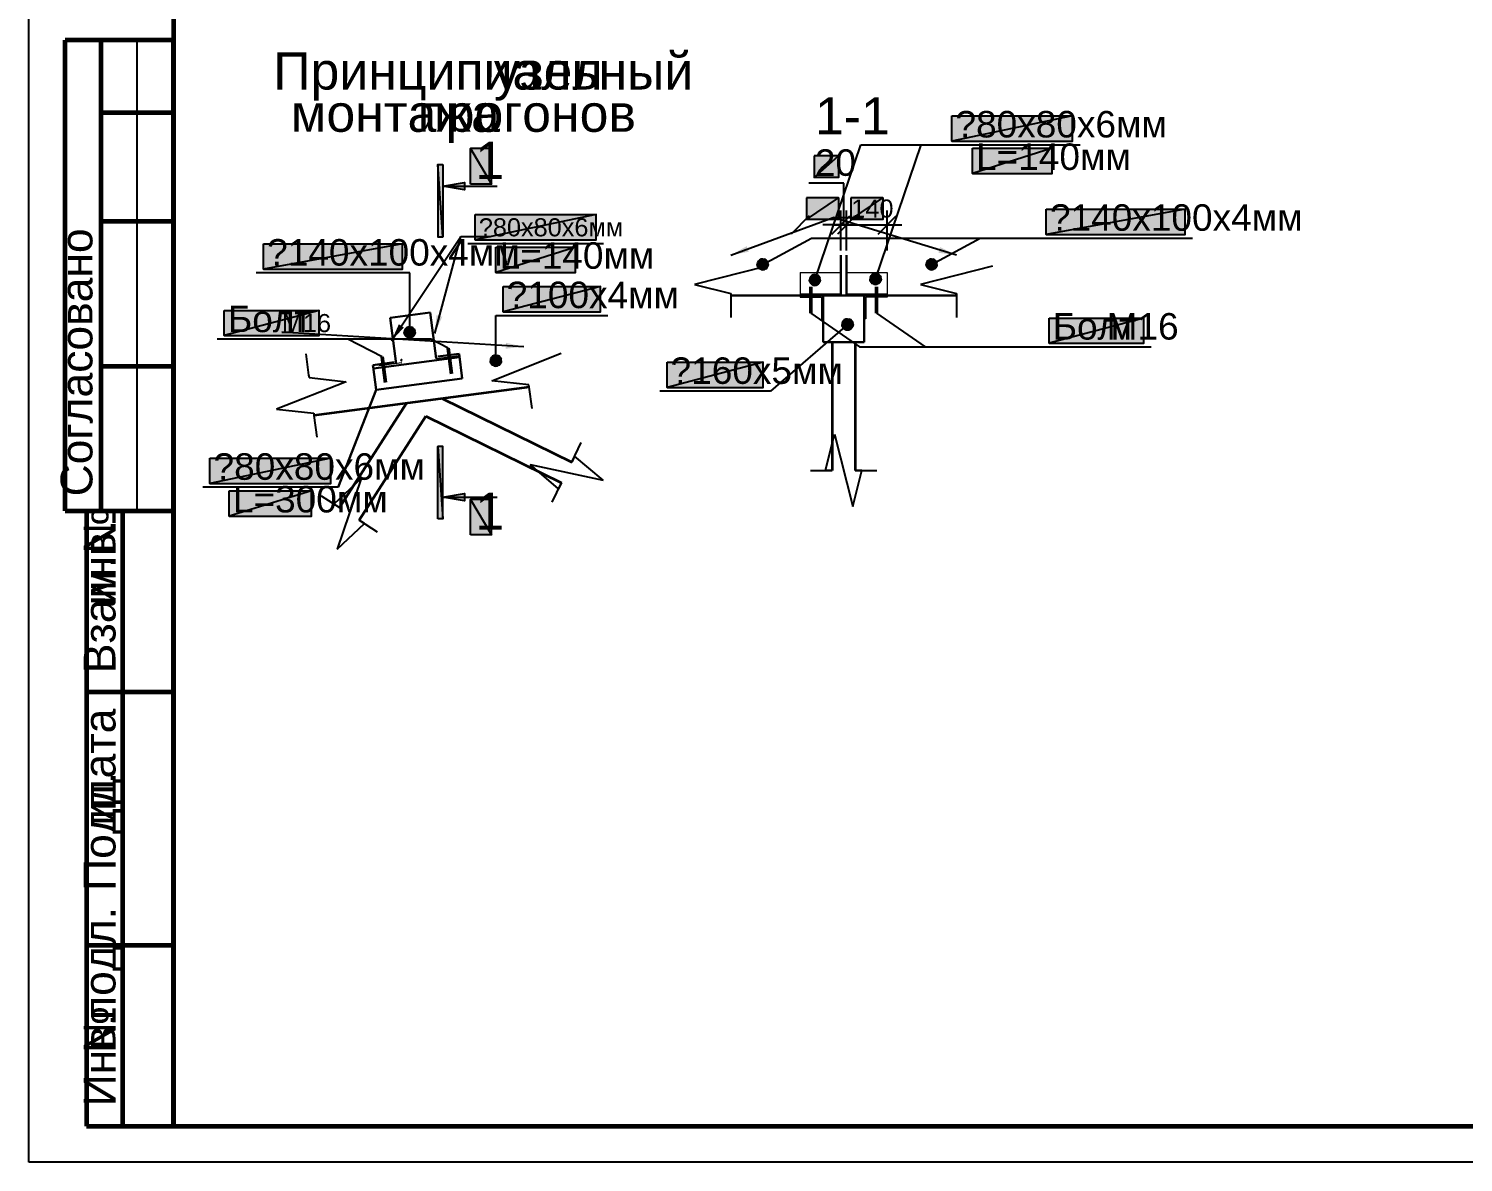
# Model space of a CAD drawing. Extents: x 8 to 21351, y 0 to 420.
# Drawn here: x 17807.4 to 18005.6, y 0.1 to 156.7 of the extents above; entities that cross this region are included whole.
import ezdxf

# ---------------------------------------------------------------- set-up
doc = ezdxf.new("R2010")
doc.units = 0
for name, color, linetype in [('PDF_ВЫНОСКИ', 7, 'Continuous'), ('TEY_REVIEW_AXIS', 7, 'Continuous'), ('TEY_REVIEW_LEADER', 7, 'Continuous')]:
    doc.layers.add(name, color=color, linetype=linetype)
doc.styles.add('TEYPDFCAD_TEXT', font='arial.ttf')
doc.dimstyles.new('TEYPDFCAD_SCALE_1', dxfattribs={"dimtxt": 2.5, "dimasz": 2.5, "dimexe": 1.25, "dimexo": 0.75, "dimtad": 1, "dimdsep": 46, "dimtxsty": 'Standard', "dimcen": 0.09, "dimadec": 0, "dimazin": 0, "dimtfac": 1, "dimtofl": 0, "dimtmove": 0, "dimatfit": 3, "dimfxl": 1, "dimarcsym": 0})

msp = doc.modelspace()

# ---------------------------------------------------------------- hatches: boundary and pattern name
at = {"true_color": 0xffffff}
h = msp.add_hatch(color=0, dxfattribs=at)
h.paths.add_polyline_path([(17934.93, 144.63), (17951.63, 144.63), (17934.93, 141.14)])
h.paths.add_polyline_path([(17951.63, 144.63), (17934.93, 141.14), (17951.63, 141.14)])
h = msp.add_hatch(color=0, dxfattribs=at)
h.paths.add_polyline_path([(17868.41, 135.19), (17868.41, 140.1), (17871.31, 135.19)])
h.paths.add_polyline_path([(17868.41, 140.1), (17871.31, 135.19), (17871.31, 140.1)])
h = msp.add_hatch(color=0, dxfattribs=at)
h.paths.add_polyline_path([(17915.93, 139.09), (17915.93, 136.08), (17919.29, 139.09)])
h.paths.add_polyline_path([(17915.93, 136.08), (17919.29, 139.09), (17919.29, 136.08)])
h = msp.add_hatch(color=0, dxfattribs=at)
h.paths.add_polyline_path([(17937.79, 140.14), (17948.8, 140.14), (17937.79, 136.63)])
h.paths.add_polyline_path([(17948.8, 140.14), (17937.79, 136.63), (17948.8, 136.63)])
h = msp.add_hatch(color=7)
h.paths.add_polyline_path([(17864.6, 137.9), (17864.6, 127.91), (17863.9, 137.9)])
h.paths.add_polyline_path([(17864.6, 127.91), (17863.9, 137.9), (17863.9, 127.91)])
for color, points in [(7, [(17864.6, 134.9), (17867.6, 135.4), (17867.6, 134.41)]), (256, [(17858.97, 110.87), (17858.94, 110.91), (17858.9, 110.96), (17858.86, 110.96), (17858.82, 110.91), (17858.8, 110.87), (17858.82, 110.83), (17858.86, 110.79), (17858.9, 110.79), (17858.94, 110.83)]), (7, [(17864.6, 91.95), (17867.6, 92.43), (17867.6, 91.44)])]:
    msp.add_hatch(color=color).paths.add_polyline_path(points)
h = msp.add_hatch(color=0, dxfattribs=at)
h.paths.add_polyline_path([(17914.87, 133.31), (17914.87, 130.3), (17919.29, 133.31)])
h.paths.add_polyline_path([(17914.87, 130.3), (17919.29, 133.31), (17919.29, 130.3)])
h = msp.add_hatch(color=0, dxfattribs=at)
h.paths.add_polyline_path([(17920.98, 133.31), (17920.98, 130.3), (17925.41, 133.31)])
h.paths.add_polyline_path([(17920.98, 130.3), (17925.41, 133.31), (17925.41, 130.3)])
h = msp.add_hatch(color=0, dxfattribs=at)
h.paths.add_polyline_path([(17869.08, 130.98), (17885.78, 130.98), (17869.08, 127.49)])
h.paths.add_polyline_path([(17885.78, 130.98), (17869.08, 127.49), (17885.78, 127.49)])
h = msp.add_hatch(color=0, dxfattribs=at)
h.paths.add_polyline_path([(17947.99, 131.74), (17967.19, 131.74), (17947.99, 128.23)])
h.paths.add_polyline_path([(17967.19, 131.74), (17947.99, 128.23), (17967.19, 128.23)])
h = msp.add_hatch(color=0, dxfattribs=at)
h.paths.add_polyline_path([(17839.83, 126.94), (17859.01, 126.94), (17839.83, 123.44)])
h.paths.add_polyline_path([(17859.01, 126.94), (17839.83, 123.44), (17859.01, 123.44)])
h = msp.add_hatch(color=0, dxfattribs=at)
h.paths.add_polyline_path([(17871.92, 126.49), (17882.93, 126.49), (17871.92, 122.98)])
h.paths.add_polyline_path([(17882.93, 126.49), (17871.92, 122.98), (17882.93, 122.98)])
h = msp.add_hatch(color=7)
h.paths.add_polyline_path([(17908.09, 124.33), (17908.05, 124.1), (17908.81, 124.1)])
h.paths.add_polyline_path([(17908.05, 124.1), (17908.81, 124.1), (17908.09, 123.87)])
h.paths.add_polyline_path([(17908.81, 124.1), (17908.09, 123.87), (17908.2, 123.66)])
h = msp.add_hatch(color=7)
h.paths.add_polyline_path([(17908.58, 124.8), (17908.37, 124.69), (17908.81, 124.1)])
h.paths.add_polyline_path([(17908.37, 124.69), (17908.81, 124.1), (17908.2, 124.52)])
h.paths.add_polyline_path([(17908.81, 124.1), (17908.2, 124.52), (17908.09, 124.33)])
h = msp.add_hatch(color=7)
h.paths.add_polyline_path([(17908.2, 123.66), (17908.37, 123.49), (17908.81, 124.1)])
h.paths.add_polyline_path([(17908.37, 123.49), (17908.81, 124.1), (17908.58, 123.38)])
h.paths.add_polyline_path([(17908.81, 124.1), (17908.58, 123.38), (17908.81, 123.34)])
h = msp.add_hatch(color=7)
h.paths.add_polyline_path([(17909.26, 124.69), (17909.05, 124.8), (17908.81, 124.1)])
h.paths.add_polyline_path([(17909.05, 124.8), (17908.81, 124.1), (17908.81, 124.84)])
h.paths.add_polyline_path([(17908.81, 124.1), (17908.81, 124.84), (17908.58, 124.8)])
h = msp.add_hatch(color=7)
h.paths.add_polyline_path([(17909.55, 124.1), (17909.53, 124.33), (17908.81, 124.1)])
h.paths.add_polyline_path([(17909.53, 124.33), (17908.81, 124.1), (17909.41, 124.52)])
h.paths.add_polyline_path([(17908.81, 124.1), (17909.41, 124.52), (17909.26, 124.69)])
h = msp.add_hatch(color=7)
h.paths.add_polyline_path([(17908.81, 123.34), (17909.05, 123.38), (17908.81, 124.1)])
h.paths.add_polyline_path([(17909.05, 123.38), (17908.81, 124.1), (17909.26, 123.49)])
h.paths.add_polyline_path([(17908.81, 124.1), (17909.26, 123.49), (17909.41, 123.66)])
h = msp.add_hatch(color=7)
h.paths.add_polyline_path([(17909.41, 123.66), (17909.53, 123.87), (17908.81, 124.1)])
h.paths.add_polyline_path([(17909.53, 123.87), (17908.81, 124.1), (17909.55, 124.1)])
h = msp.add_hatch(color=7)
h.paths.add_polyline_path([(17931.42, 124.33), (17931.4, 124.1), (17932.14, 124.1)])
h.paths.add_polyline_path([(17931.4, 124.1), (17932.14, 124.1), (17931.42, 123.87)])
h.paths.add_polyline_path([(17932.14, 124.1), (17931.42, 123.87), (17931.53, 123.66)])
h = msp.add_hatch(color=7)
h.paths.add_polyline_path([(17931.91, 124.8), (17931.69, 124.69), (17932.14, 124.1)])
h.paths.add_polyline_path([(17931.69, 124.69), (17932.14, 124.1), (17931.53, 124.52)])
h.paths.add_polyline_path([(17932.14, 124.1), (17931.53, 124.52), (17931.42, 124.33)])
h = msp.add_hatch(color=7)
h.paths.add_polyline_path([(17931.53, 123.66), (17931.69, 123.49), (17932.14, 124.1)])
h.paths.add_polyline_path([(17931.69, 123.49), (17932.14, 124.1), (17931.91, 123.38)])
h.paths.add_polyline_path([(17932.14, 124.1), (17931.91, 123.38), (17932.14, 123.34)])
h = msp.add_hatch(color=7)
h.paths.add_polyline_path([(17932.58, 124.69), (17932.37, 124.8), (17932.14, 124.1)])
h.paths.add_polyline_path([(17932.37, 124.8), (17932.14, 124.1), (17932.14, 124.84)])
h.paths.add_polyline_path([(17932.14, 124.1), (17932.14, 124.84), (17931.91, 124.8)])
h = msp.add_hatch(color=7)
h.paths.add_polyline_path([(17932.88, 124.1), (17932.86, 124.33), (17932.14, 124.1)])
h.paths.add_polyline_path([(17932.86, 124.33), (17932.14, 124.1), (17932.75, 124.52)])
h.paths.add_polyline_path([(17932.14, 124.1), (17932.75, 124.52), (17932.58, 124.69)])
h = msp.add_hatch(color=7)
h.paths.add_polyline_path([(17932.14, 123.34), (17932.37, 123.38), (17932.14, 124.1)])
h.paths.add_polyline_path([(17932.37, 123.38), (17932.14, 124.1), (17932.58, 123.49)])
h.paths.add_polyline_path([(17932.14, 124.1), (17932.58, 123.49), (17932.75, 123.66)])
h = msp.add_hatch(color=7)
h.paths.add_polyline_path([(17932.75, 123.66), (17932.86, 123.87), (17932.14, 124.1)])
h.paths.add_polyline_path([(17932.86, 123.87), (17932.14, 124.1), (17932.88, 124.1)])
h = msp.add_hatch(color=0, dxfattribs=at)
h.paths.add_polyline_path([(17872.91, 121.05), (17886.4, 121.05), (17872.91, 117.56)])
h.paths.add_polyline_path([(17886.4, 121.05), (17872.91, 117.56), (17886.4, 117.56)])
h = msp.add_hatch(color=7)
h.paths.add_polyline_path([(17915.29, 122.17), (17915.25, 121.94), (17916.01, 121.94)])
h.paths.add_polyline_path([(17915.25, 121.94), (17916.01, 121.94), (17915.29, 121.71)])
h.paths.add_polyline_path([(17916.01, 121.94), (17915.29, 121.71), (17915.4, 121.52)])
h = msp.add_hatch(color=7)
h.paths.add_polyline_path([(17915.78, 122.66), (17915.57, 122.56), (17916.01, 121.94)])
h.paths.add_polyline_path([(17915.57, 122.56), (17916.01, 121.94), (17915.4, 122.39)])
h.paths.add_polyline_path([(17916.01, 121.94), (17915.4, 122.39), (17915.29, 122.17)])
h = msp.add_hatch(color=7)
h.paths.add_polyline_path([(17915.4, 121.52), (17915.57, 121.35), (17916.01, 121.94)])
h.paths.add_polyline_path([(17915.57, 121.35), (17916.01, 121.94), (17915.78, 121.24)])
h.paths.add_polyline_path([(17916.01, 121.94), (17915.78, 121.24), (17916.01, 121.2)])
h = msp.add_hatch(color=7)
h.paths.add_polyline_path([(17916.45, 122.56), (17916.24, 122.66), (17916.01, 121.94)])
h.paths.add_polyline_path([(17916.24, 122.66), (17916.01, 121.94), (17916.01, 122.7)])
h.paths.add_polyline_path([(17916.01, 121.94), (17916.01, 122.7), (17915.78, 122.66)])
h = msp.add_hatch(color=7)
h.paths.add_polyline_path([(17916.75, 121.94), (17916.71, 122.17), (17916.01, 121.94)])
h.paths.add_polyline_path([(17916.71, 122.17), (17916.01, 121.94), (17916.6, 122.39)])
h.paths.add_polyline_path([(17916.01, 121.94), (17916.6, 122.39), (17916.45, 122.56)])
h = msp.add_hatch(color=7)
h.paths.add_polyline_path([(17916.01, 121.2), (17916.24, 121.24), (17916.01, 121.94)])
h.paths.add_polyline_path([(17916.24, 121.24), (17916.01, 121.94), (17916.45, 121.35)])
h.paths.add_polyline_path([(17916.01, 121.94), (17916.45, 121.35), (17916.6, 121.52)])
h = msp.add_hatch(color=7)
h.paths.add_polyline_path([(17916.6, 121.52), (17916.71, 121.71), (17916.01, 121.94)])
h.paths.add_polyline_path([(17916.71, 121.71), (17916.01, 121.94), (17916.75, 121.94)])
h = msp.add_hatch(color=7)
h.paths.add_polyline_path([(17923.67, 122.3), (17923.65, 122.07), (17924.39, 122.07)])
h.paths.add_polyline_path([(17923.65, 122.07), (17924.39, 122.07), (17923.67, 121.84)])
h.paths.add_polyline_path([(17924.39, 122.07), (17923.67, 121.84), (17923.78, 121.62)])
h = msp.add_hatch(color=7)
h.paths.add_polyline_path([(17924.16, 122.79), (17923.95, 122.68), (17924.39, 122.07)])
h.paths.add_polyline_path([(17923.95, 122.68), (17924.39, 122.07), (17923.78, 122.51)])
h.paths.add_polyline_path([(17924.39, 122.07), (17923.78, 122.51), (17923.67, 122.3)])
h = msp.add_hatch(color=7)
h.paths.add_polyline_path([(17923.78, 121.62), (17923.95, 121.48), (17924.39, 122.07)])
h.paths.add_polyline_path([(17923.95, 121.48), (17924.39, 122.07), (17924.16, 121.37)])
h.paths.add_polyline_path([(17924.39, 122.07), (17924.16, 121.37), (17924.39, 121.33)])
h = msp.add_hatch(color=7)
h.paths.add_polyline_path([(17924.84, 122.68), (17924.63, 122.79), (17924.39, 122.07)])
h.paths.add_polyline_path([(17924.63, 122.79), (17924.39, 122.07), (17924.39, 122.83)])
h.paths.add_polyline_path([(17924.39, 122.07), (17924.39, 122.83), (17924.16, 122.79)])
h = msp.add_hatch(color=7)
h.paths.add_polyline_path([(17925.15, 122.07), (17925.11, 122.3), (17924.39, 122.07)])
h.paths.add_polyline_path([(17925.11, 122.3), (17924.39, 122.07), (17925.01, 122.51)])
h.paths.add_polyline_path([(17924.39, 122.07), (17925.01, 122.51), (17924.84, 122.68)])
h = msp.add_hatch(color=7)
h.paths.add_polyline_path([(17924.39, 121.33), (17924.63, 121.37), (17924.39, 122.07)])
h.paths.add_polyline_path([(17924.63, 121.37), (17924.39, 122.07), (17924.84, 121.48)])
h.paths.add_polyline_path([(17924.39, 122.07), (17924.84, 121.48), (17925.01, 121.62)])
h = msp.add_hatch(color=7)
h.paths.add_polyline_path([(17925.01, 121.62), (17925.11, 121.84), (17924.39, 122.07)])
h.paths.add_polyline_path([(17925.11, 121.84), (17924.39, 122.07), (17925.15, 122.07)])
h = msp.add_hatch(color=0, dxfattribs=at)
h.paths.add_polyline_path([(17834.39, 117.75), (17847.49, 117.75), (17834.39, 114.26)])
h.paths.add_polyline_path([(17847.49, 117.75), (17834.39, 114.26), (17847.49, 114.26)])
h = msp.add_hatch(color=7)
h.paths.add_polyline_path([(17859.79, 115.42), (17859.58, 115.32), (17860.02, 114.7)])
h.paths.add_polyline_path([(17859.58, 115.32), (17860.02, 114.7), (17859.41, 115.15)])
h.paths.add_polyline_path([(17860.02, 114.7), (17859.41, 115.15), (17859.3, 114.94)])
h = msp.add_hatch(color=7)
h.paths.add_polyline_path([(17860.45, 115.32), (17860.26, 115.42), (17860.02, 114.7)])
h.paths.add_polyline_path([(17860.26, 115.42), (17860.02, 114.7), (17860.02, 115.46)])
h.paths.add_polyline_path([(17860.02, 114.7), (17860.02, 115.46), (17859.79, 115.42)])
h = msp.add_hatch(color=7)
h.paths.add_polyline_path([(17860.77, 114.7), (17860.72, 114.94), (17860.02, 114.7)])
h.paths.add_polyline_path([(17860.72, 114.94), (17860.02, 114.7), (17860.62, 115.15)])
h.paths.add_polyline_path([(17860.02, 114.7), (17860.62, 115.15), (17860.45, 115.32)])
h = msp.add_hatch(color=7)
h.paths.add_polyline_path([(17919.8, 116.04), (17919.78, 115.8), (17920.52, 115.8)])
h.paths.add_polyline_path([(17919.78, 115.8), (17920.52, 115.8), (17919.8, 115.57)])
h.paths.add_polyline_path([(17920.52, 115.8), (17919.8, 115.57), (17919.9, 115.36)])
h = msp.add_hatch(color=7)
h.paths.add_polyline_path([(17920.29, 116.52), (17920.07, 116.42), (17920.52, 115.8)])
h.paths.add_polyline_path([(17920.07, 116.42), (17920.52, 115.8), (17919.9, 116.25)])
h.paths.add_polyline_path([(17920.52, 115.8), (17919.9, 116.25), (17919.8, 116.04)])
h = msp.add_hatch(color=7)
h.paths.add_polyline_path([(17919.9, 115.36), (17920.07, 115.19), (17920.52, 115.8)])
h.paths.add_polyline_path([(17920.07, 115.19), (17920.52, 115.8), (17920.29, 115.08)])
h.paths.add_polyline_path([(17920.52, 115.8), (17920.29, 115.08), (17920.52, 115.06)])
h = msp.add_hatch(color=7)
h.paths.add_polyline_path([(17920.96, 116.42), (17920.75, 116.52), (17920.52, 115.8)])
h.paths.add_polyline_path([(17920.75, 116.52), (17920.52, 115.8), (17920.52, 116.54)])
h.paths.add_polyline_path([(17920.52, 115.8), (17920.52, 116.54), (17920.29, 116.52)])
h = msp.add_hatch(color=7)
h.paths.add_polyline_path([(17921.28, 115.8), (17921.24, 116.04), (17920.52, 115.8)])
h.paths.add_polyline_path([(17921.24, 116.04), (17920.52, 115.8), (17921.13, 116.25)])
h.paths.add_polyline_path([(17920.52, 115.8), (17921.13, 116.25), (17920.96, 116.42)])
h = msp.add_hatch(color=7)
h.paths.add_polyline_path([(17920.52, 115.06), (17920.75, 115.08), (17920.52, 115.8)])
h.paths.add_polyline_path([(17920.75, 115.08), (17920.52, 115.8), (17920.96, 115.19)])
h.paths.add_polyline_path([(17920.52, 115.8), (17920.96, 115.19), (17921.13, 115.36)])
h = msp.add_hatch(color=7)
h.paths.add_polyline_path([(17921.13, 115.36), (17921.24, 115.57), (17920.52, 115.8)])
h.paths.add_polyline_path([(17921.24, 115.57), (17920.52, 115.8), (17921.28, 115.8)])
h = msp.add_hatch(color=0, dxfattribs=at)
h.paths.add_polyline_path([(17948.37, 116.69), (17961.48, 116.69), (17948.37, 113.2)])
h.paths.add_polyline_path([(17961.48, 116.69), (17948.37, 113.2), (17961.48, 113.2)])
h = msp.add_hatch(color=7)
h.paths.add_polyline_path([(17859.3, 114.94), (17859.26, 114.7), (17860.02, 114.7)])
h.paths.add_polyline_path([(17859.26, 114.7), (17860.02, 114.7), (17859.3, 114.47)])
h.paths.add_polyline_path([(17860.02, 114.7), (17859.3, 114.47), (17859.41, 114.26)])
h = msp.add_hatch(color=7)
h.paths.add_polyline_path([(17859.41, 114.26), (17859.58, 114.09), (17860.02, 114.7)])
h.paths.add_polyline_path([(17859.58, 114.09), (17860.02, 114.7), (17859.79, 113.98)])
h.paths.add_polyline_path([(17860.02, 114.7), (17859.79, 113.98), (17860.02, 113.96)])
h = msp.add_hatch(color=7)
h.paths.add_polyline_path([(17860.02, 113.96), (17860.26, 113.98), (17860.02, 114.7)])
h.paths.add_polyline_path([(17860.26, 113.98), (17860.02, 114.7), (17860.45, 114.09)])
h.paths.add_polyline_path([(17860.02, 114.7), (17860.45, 114.09), (17860.62, 114.26)])
h = msp.add_hatch(color=7)
h.paths.add_polyline_path([(17860.62, 114.26), (17860.72, 114.47), (17860.02, 114.7)])
h.paths.add_polyline_path([(17860.72, 114.47), (17860.02, 114.7), (17860.77, 114.7)])
h = msp.add_hatch(color=7)
h.paths.add_polyline_path([(17871.69, 111.51), (17871.48, 111.4), (17871.92, 110.79)])
h.paths.add_polyline_path([(17871.48, 111.4), (17871.92, 110.79), (17871.31, 111.23)])
h.paths.add_polyline_path([(17871.92, 110.79), (17871.31, 111.23), (17871.2, 111.02)])
h = msp.add_hatch(color=7)
h.paths.add_polyline_path([(17872.36, 111.4), (17872.15, 111.51), (17871.92, 110.79)])
h.paths.add_polyline_path([(17872.15, 111.51), (17871.92, 110.79), (17871.92, 111.53)])
h.paths.add_polyline_path([(17871.92, 110.79), (17871.92, 111.53), (17871.69, 111.51)])
h = msp.add_hatch(color=7)
h.paths.add_polyline_path([(17872.66, 110.79), (17872.64, 111.02), (17871.92, 110.79)])
h.paths.add_polyline_path([(17872.64, 111.02), (17871.92, 110.79), (17872.53, 111.23)])
h.paths.add_polyline_path([(17871.92, 110.79), (17872.53, 111.23), (17872.36, 111.4)])
h = msp.add_hatch(color=7)
h.paths.add_polyline_path([(17871.2, 111.02), (17871.18, 110.79), (17871.92, 110.79)])
h.paths.add_polyline_path([(17871.18, 110.79), (17871.92, 110.79), (17871.2, 110.55)])
h.paths.add_polyline_path([(17871.92, 110.79), (17871.2, 110.55), (17871.31, 110.34)])
h = msp.add_hatch(color=7)
h.paths.add_polyline_path([(17871.31, 110.34), (17871.48, 110.17), (17871.92, 110.79)])
h.paths.add_polyline_path([(17871.48, 110.17), (17871.92, 110.79), (17871.69, 110.07)])
h.paths.add_polyline_path([(17871.92, 110.79), (17871.69, 110.07), (17871.92, 110.05)])
h = msp.add_hatch(color=7)
h.paths.add_polyline_path([(17871.92, 110.05), (17872.15, 110.07), (17871.92, 110.79)])
h.paths.add_polyline_path([(17872.15, 110.07), (17871.92, 110.79), (17872.36, 110.17)])
h.paths.add_polyline_path([(17871.92, 110.79), (17872.36, 110.17), (17872.53, 110.34)])
h = msp.add_hatch(color=7)
h.paths.add_polyline_path([(17872.53, 110.34), (17872.64, 110.55), (17871.92, 110.79)])
h.paths.add_polyline_path([(17872.64, 110.55), (17871.92, 110.79), (17872.66, 110.79)])
h = msp.add_hatch(color=0, dxfattribs=at)
h.paths.add_polyline_path([(17895.58, 110.6), (17908.88, 110.6), (17895.58, 107.08)])
h.paths.add_polyline_path([(17908.88, 110.6), (17895.58, 107.08), (17908.88, 107.08)])
h = msp.add_hatch(color=0, dxfattribs=at)
h.paths.add_polyline_path([(17832.4, 97.35), (17849.1, 97.35), (17832.4, 93.83)])
h.paths.add_polyline_path([(17849.1, 97.35), (17832.4, 93.83), (17849.1, 93.83)])
h = msp.add_hatch(color=7)
h.paths.add_polyline_path([(17863.9, 88.94), (17863.9, 98.93), (17864.6, 88.94)])
h.paths.add_polyline_path([(17863.9, 98.93), (17864.6, 88.94), (17864.6, 98.93)])
h = msp.add_hatch(color=0, dxfattribs=at)
h.paths.add_polyline_path([(17835.07, 92.84), (17846.44, 92.84), (17835.07, 89.34)])
h.paths.add_polyline_path([(17846.44, 92.84), (17835.07, 89.34), (17846.44, 89.34)])
h = msp.add_hatch(color=0, dxfattribs=at)
h.paths.add_polyline_path([(17868.41, 86.74), (17868.41, 91.63), (17871.31, 86.74)])
h.paths.add_polyline_path([(17868.41, 91.63), (17871.31, 86.74), (17871.31, 91.63)])

# ---------------------------------------------------------------- linework, layer by layer
at = {"lineweight": 60}
for p, q in [((17817.37, 145.06), (17827.36, 145.06)), ((17817.37, 130.05), (17827.36, 130.05)), ((17817.37, 110.05), (17827.36, 110.05)), ((17815.36, 30.06), (17827.36, 30.06))]:
    msp.add_line(p, q, dxfattribs=at)
at = {"color": 0, "lineweight": 0, "true_color": 0xffffff}
for p, q in [((17871.31, 135.19), (17871.31, 140.1)), ((17937.79, 136.63), (17948.8, 136.63)), ((17834.39, 114.26), (17847.49, 114.26)), ((17948.37, 113.2), (17961.48, 113.2)), ((17871.31, 86.74), (17871.31, 91.63))]:
    msp.add_line(p, q, dxfattribs=at)
at = {"color": 7, "lineweight": 25}
for p, q in [((17924.39, 122.07), (17930.68, 140.63)), ((17864.6, 134.9), (17872.11, 134.9)), ((17920.03, 135.32), (17915.18, 135.32)), ((17919.99, 129.54), (17920.03, 135.32)), ((17919.59, 126.01), (17919.59, 131.55)), ((17919.59, 126.01), (17919.59, 131.55)), ((17920.39, 126.01), (17920.39, 131.55)), ((17926, 126.01), (17926, 131.55)), ((17915.23, 130.79), (17912.73, 128.29)), ((17919.59, 129.54), (17917.09, 129.54)), ((17918.34, 128.29), (17920.84, 130.79)), ((17918.34, 128.29), (17920.84, 130.79)), ((17918.38, 129.54), (17928.01, 129.54)), ((17921.64, 130.79), (17919.14, 128.29)), ((17921.64, 130.79), (17919.14, 128.29)), ((17919.59, 129.54), (17920.39, 129.54)), ((17924.75, 128.29), (17927.25, 130.79)), ((17932.14, 124.1), (17938.87, 127.74)), ((17924.52, 117.37), (17931.25, 112.69)), ((17856.19, 111.34), (17851.45, 113.75)), ((17882.42, 96.8), (17883.73, 99.48)), ((17882.8, 97.6), (17882.42, 96.8)), ((17886.74, 94.28), (17882.8, 97.6)), ((17915.4, 95.63), (17918.38, 95.63)), ((17918.38, 95.63), (17917.49, 95.63)), ((17921.24, 90.64), (17922.49, 95.63)), ((17922.49, 95.63), (17921.6, 95.63)), ((17921.6, 95.63), (17924.58, 95.63)), ((17879.69, 91.23), (17881, 93.92)), ((17881, 93.92), (17880.6, 93.11)), ((17847.79, 92.14), (17850.31, 90.51)), ((17864.6, 91.95), (17872.11, 91.95)), ((17850.31, 90.51), (17849.57, 91)), ((17850.01, 84.75), (17853.76, 88.29)), ((17853.76, 88.29), (17853.02, 88.77)), ((17853.02, 88.77), (17855.54, 87.16))]:
    msp.add_line(p, q, dxfattribs=at)
at = {"color": 7, "lineweight": 30}
for p, q in [((17919.59, 125.37), (17919.59, 119.78)), ((17920.39, 125.37), (17920.39, 119.78)), ((17915.99, 119.78), (17923.99, 119.78)), ((17917.17, 119.78), (17917.17, 113.37)), ((17922.8, 119.78), (17922.8, 113.37)), ((17917.17, 113.37), (17922.8, 113.37)), ((17857.87, 110.57), (17854.94, 110.19)), ((17854.94, 110.19), (17855.94, 110.32)), ((17854.97, 109.96), (17854.94, 110.19))]:
    msp.add_line(p, q, dxfattribs=at)
at = {"color": 7, "lineweight": 20}
for p, q in [((17913.98, 122.98), (17919.59, 122.98)), ((17913.98, 122.98), (17913.98, 119.78)), ((17920.39, 122.98), (17926, 122.98)), ((17926, 122.98), (17926, 119.78)), ((17913.98, 120.02), (17919.59, 120.02)), ((17913.98, 119.78), (17913.98, 119.55)), ((17913.98, 119.55), (17916.94, 119.55)), ((17916.94, 119.55), (17916.94, 116.59)), ((17920.39, 120.02), (17926, 120.02)), ((17926, 119.55), (17923.04, 119.55)), ((17923.04, 119.55), (17923.04, 116.59)), ((17926, 119.78), (17926, 119.55)), ((17916.94, 116.59), (17917.17, 116.59)), ((17923.04, 116.59), (17922.8, 116.59)), ((17858.94, 110.49), (17855.77, 110.07))]:
    msp.add_line(p, q, dxfattribs=at)
at = {"color": 7, "lineweight": 50}
for p, q in [((17915.46, 117.37), (17915.46, 120.99)), ((17924.52, 117.37), (17924.52, 120.99)), ((17856.68, 107.76), (17856.19, 111.34)), ((17865.8, 108.97), (17865.32, 112.54))]:
    msp.add_line(p, q, dxfattribs=at)
at = {"lineweight": 30}
for p, q in [((17862.86, 117.45), (17857.32, 116.71)), ((17863.69, 111.1), (17862.86, 117.45)), ((17858.14, 110.38), (17857.32, 116.71))]:
    msp.add_line(p, q, dxfattribs=at)
at = {"color": 7, "lineweight": 35}
for p, q in [((17918.38, 113.37), (17918.38, 95.63)), ((17921.6, 113.37), (17921.6, 95.63)), ((17864.51, 105.56), (17882.42, 96.8)), ((17859.58, 104.92), (17850.31, 90.51))]:
    msp.add_line(p, q, dxfattribs=at)
at = {"lineweight": 25}
for p, q in [((17845.65, 111.76), (17846.05, 108.78)), ((17846.05, 108.78), (17846.1, 108.48)), ((17841.63, 104.1), (17846.75, 103.53)), ((17846.75, 103.53), (17846.77, 103.23)), ((17846.77, 103.23), (17847.18, 100.25))]:
    msp.add_line(p, q, dxfattribs=at)
at = {"color": 0, "true_color": 0xffffff}
for points in [[(17934.93, 144.63), (17951.63, 144.63), (17934.93, 141.14)], [(17951.63, 144.63), (17934.93, 141.14), (17951.63, 141.14)], [(17868.41, 135.19), (17868.41, 140.1), (17871.31, 135.19)], [(17868.41, 140.1), (17871.31, 135.19), (17871.31, 140.1)], [(17915.93, 139.09), (17915.93, 136.08), (17919.29, 139.09)], [(17915.93, 136.08), (17919.29, 139.09), (17919.29, 136.08)], [(17937.79, 140.14), (17948.8, 140.14), (17937.79, 136.63)], [(17948.8, 140.14), (17937.79, 136.63), (17948.8, 136.63)], [(17914.87, 133.31), (17914.87, 130.3), (17919.29, 133.31)], [(17914.87, 130.3), (17919.29, 133.31), (17919.29, 130.3)], [(17920.98, 133.31), (17920.98, 130.3), (17925.41, 133.31)], [(17920.98, 130.3), (17925.41, 133.31), (17925.41, 130.3)], [(17869.08, 130.98), (17885.78, 130.98), (17869.08, 127.49)], [(17885.78, 130.98), (17869.08, 127.49), (17885.78, 127.49)], [(17947.99, 131.74), (17967.19, 131.74), (17947.99, 128.23)], [(17967.19, 131.74), (17947.99, 128.23), (17967.19, 128.23)], [(17839.83, 126.94), (17859.01, 126.94), (17839.83, 123.44)], [(17859.01, 126.94), (17839.83, 123.44), (17859.01, 123.44)], [(17871.92, 126.49), (17882.93, 126.49), (17871.92, 122.98)], [(17882.93, 126.49), (17871.92, 122.98), (17882.93, 122.98)], [(17872.91, 121.05), (17886.4, 121.05), (17872.91, 117.56)], [(17886.4, 121.05), (17872.91, 117.56), (17886.4, 117.56)], [(17834.39, 117.75), (17847.49, 117.75), (17834.39, 114.26)], [(17847.49, 117.75), (17834.39, 114.26), (17847.49, 114.26)], [(17948.37, 116.69), (17961.48, 116.69), (17948.37, 113.2)], [(17961.48, 116.69), (17948.37, 113.2), (17961.48, 113.2)], [(17895.58, 110.6), (17908.88, 110.6), (17895.58, 107.08)], [(17908.88, 110.6), (17895.58, 107.08), (17908.88, 107.08)], [(17832.4, 97.35), (17849.1, 97.35), (17832.4, 93.83)], [(17849.1, 97.35), (17832.4, 93.83), (17849.1, 93.83)], [(17835.07, 92.84), (17846.44, 92.84), (17835.07, 89.34)], [(17846.44, 92.84), (17835.07, 89.34), (17846.44, 89.34)], [(17868.41, 86.74), (17868.41, 91.63), (17871.31, 86.74)], [(17868.41, 91.63), (17871.31, 86.74), (17871.31, 91.63)]]:
    msp.add_lwpolyline(points, close=True, dxfattribs=at)
at = {"color": 7}
for points in [[(17864.6, 137.9), (17864.6, 127.91), (17863.9, 137.9)], [(17864.6, 127.91), (17863.9, 137.9), (17863.9, 127.91)], [(17864.6, 134.9), (17867.6, 135.4), (17867.6, 134.41)], [(17908.09, 124.33), (17908.05, 124.1), (17908.81, 124.1)], [(17908.05, 124.1), (17908.81, 124.1), (17908.09, 123.87)], [(17908.81, 124.1), (17908.2, 124.52), (17908.09, 124.33)], [(17908.81, 124.1), (17908.09, 123.87), (17908.2, 123.66)], [(17908.37, 124.69), (17908.81, 124.1), (17908.2, 124.52)], [(17908.2, 123.66), (17908.37, 123.49), (17908.81, 124.1)], [(17908.58, 124.8), (17908.37, 124.69), (17908.81, 124.1)], [(17908.37, 123.49), (17908.81, 124.1), (17908.58, 123.38)], [(17908.81, 124.1), (17908.81, 124.84), (17908.58, 124.8)], [(17908.81, 124.1), (17908.58, 123.38), (17908.81, 123.34)], [(17909.05, 124.8), (17908.81, 124.1), (17908.81, 124.84)], [(17909.26, 124.69), (17909.05, 124.8), (17908.81, 124.1)], [(17908.81, 124.1), (17909.41, 124.52), (17909.26, 124.69)], [(17909.53, 124.33), (17908.81, 124.1), (17909.41, 124.52)], [(17909.55, 124.1), (17909.53, 124.33), (17908.81, 124.1)], [(17908.81, 123.34), (17909.05, 123.38), (17908.81, 124.1)], [(17909.05, 123.38), (17908.81, 124.1), (17909.26, 123.49)], [(17908.81, 124.1), (17909.26, 123.49), (17909.41, 123.66)], [(17909.41, 123.66), (17909.53, 123.87), (17908.81, 124.1)], [(17909.53, 123.87), (17908.81, 124.1), (17909.55, 124.1)], [(17931.42, 124.33), (17931.4, 124.1), (17932.14, 124.1)], [(17931.4, 124.1), (17932.14, 124.1), (17931.42, 123.87)], [(17932.14, 124.1), (17931.53, 124.52), (17931.42, 124.33)], [(17932.14, 124.1), (17931.42, 123.87), (17931.53, 123.66)], [(17931.69, 124.69), (17932.14, 124.1), (17931.53, 124.52)], [(17931.53, 123.66), (17931.69, 123.49), (17932.14, 124.1)], [(17931.91, 124.8), (17931.69, 124.69), (17932.14, 124.1)], [(17931.69, 123.49), (17932.14, 124.1), (17931.91, 123.38)], [(17932.14, 124.1), (17932.14, 124.84), (17931.91, 124.8)], [(17932.14, 124.1), (17931.91, 123.38), (17932.14, 123.34)], [(17932.37, 124.8), (17932.14, 124.1), (17932.14, 124.84)], [(17932.58, 124.69), (17932.37, 124.8), (17932.14, 124.1)], [(17932.14, 124.1), (17932.75, 124.52), (17932.58, 124.69)], [(17932.86, 124.33), (17932.14, 124.1), (17932.75, 124.52)], [(17932.88, 124.1), (17932.86, 124.33), (17932.14, 124.1)], [(17932.14, 123.34), (17932.37, 123.38), (17932.14, 124.1)], [(17932.37, 123.38), (17932.14, 124.1), (17932.58, 123.49)], [(17932.14, 124.1), (17932.58, 123.49), (17932.75, 123.66)], [(17932.75, 123.66), (17932.86, 123.87), (17932.14, 124.1)], [(17932.86, 123.87), (17932.14, 124.1), (17932.88, 124.1)], [(17915.29, 122.17), (17915.25, 121.94), (17916.01, 121.94)], [(17915.25, 121.94), (17916.01, 121.94), (17915.29, 121.71)], [(17916.01, 121.94), (17915.4, 122.39), (17915.29, 122.17)], [(17916.01, 121.94), (17915.29, 121.71), (17915.4, 121.52)], [(17915.57, 122.56), (17916.01, 121.94), (17915.4, 122.39)], [(17915.4, 121.52), (17915.57, 121.35), (17916.01, 121.94)], [(17915.78, 122.66), (17915.57, 122.56), (17916.01, 121.94)], [(17915.57, 121.35), (17916.01, 121.94), (17915.78, 121.24)], [(17916.01, 121.94), (17916.01, 122.7), (17915.78, 122.66)], [(17916.01, 121.94), (17915.78, 121.24), (17916.01, 121.2)], [(17916.24, 122.66), (17916.01, 121.94), (17916.01, 122.7)], [(17916.45, 122.56), (17916.24, 122.66), (17916.01, 121.94)], [(17916.01, 121.94), (17916.6, 122.39), (17916.45, 122.56)], [(17916.71, 122.17), (17916.01, 121.94), (17916.6, 122.39)], [(17916.75, 121.94), (17916.71, 122.17), (17916.01, 121.94)], [(17916.01, 121.2), (17916.24, 121.24), (17916.01, 121.94)], [(17916.24, 121.24), (17916.01, 121.94), (17916.45, 121.35)], [(17916.01, 121.94), (17916.45, 121.35), (17916.6, 121.52)], [(17916.6, 121.52), (17916.71, 121.71), (17916.01, 121.94)], [(17916.71, 121.71), (17916.01, 121.94), (17916.75, 121.94)], [(17923.67, 122.3), (17923.65, 122.07), (17924.39, 122.07)], [(17923.65, 122.07), (17924.39, 122.07), (17923.67, 121.84)], [(17924.39, 122.07), (17923.78, 122.51), (17923.67, 122.3)], [(17924.39, 122.07), (17923.67, 121.84), (17923.78, 121.62)], [(17923.95, 122.68), (17924.39, 122.07), (17923.78, 122.51)], [(17923.78, 121.62), (17923.95, 121.48), (17924.39, 122.07)], [(17924.16, 122.79), (17923.95, 122.68), (17924.39, 122.07)], [(17923.95, 121.48), (17924.39, 122.07), (17924.16, 121.37)], [(17924.39, 122.07), (17924.39, 122.83), (17924.16, 122.79)], [(17924.39, 122.07), (17924.16, 121.37), (17924.39, 121.33)], [(17924.63, 122.79), (17924.39, 122.07), (17924.39, 122.83)], [(17924.84, 122.68), (17924.63, 122.79), (17924.39, 122.07)], [(17924.39, 122.07), (17925.01, 122.51), (17924.84, 122.68)], [(17925.11, 122.3), (17924.39, 122.07), (17925.01, 122.51)], [(17925.15, 122.07), (17925.11, 122.3), (17924.39, 122.07)], [(17924.39, 121.33), (17924.63, 121.37), (17924.39, 122.07)], [(17924.63, 121.37), (17924.39, 122.07), (17924.84, 121.48)], [(17924.39, 122.07), (17924.84, 121.48), (17925.01, 121.62)], [(17925.01, 121.62), (17925.11, 121.84), (17924.39, 122.07)], [(17925.11, 121.84), (17924.39, 122.07), (17925.15, 122.07)], [(17860.02, 114.7), (17859.41, 115.15), (17859.3, 114.94)], [(17859.58, 115.32), (17860.02, 114.7), (17859.41, 115.15)], [(17859.79, 115.42), (17859.58, 115.32), (17860.02, 114.7)], [(17860.02, 114.7), (17860.02, 115.46), (17859.79, 115.42)], [(17860.26, 115.42), (17860.02, 114.7), (17860.02, 115.46)], [(17860.45, 115.32), (17860.26, 115.42), (17860.02, 114.7)], [(17860.02, 114.7), (17860.62, 115.15), (17860.45, 115.32)], [(17860.72, 114.94), (17860.02, 114.7), (17860.62, 115.15)], [(17919.8, 116.04), (17919.78, 115.8), (17920.52, 115.8)], [(17919.78, 115.8), (17920.52, 115.8), (17919.8, 115.57)], [(17920.52, 115.8), (17919.9, 116.25), (17919.8, 116.04)], [(17920.52, 115.8), (17919.8, 115.57), (17919.9, 115.36)], [(17920.07, 116.42), (17920.52, 115.8), (17919.9, 116.25)], [(17919.9, 115.36), (17920.07, 115.19), (17920.52, 115.8)], [(17920.29, 116.52), (17920.07, 116.42), (17920.52, 115.8)], [(17920.07, 115.19), (17920.52, 115.8), (17920.29, 115.08)], [(17920.52, 115.8), (17920.52, 116.54), (17920.29, 116.52)], [(17920.52, 115.8), (17920.29, 115.08), (17920.52, 115.06)], [(17920.75, 116.52), (17920.52, 115.8), (17920.52, 116.54)], [(17920.96, 116.42), (17920.75, 116.52), (17920.52, 115.8)], [(17920.52, 115.8), (17921.13, 116.25), (17920.96, 116.42)], [(17921.24, 116.04), (17920.52, 115.8), (17921.13, 116.25)], [(17921.28, 115.8), (17921.24, 116.04), (17920.52, 115.8)], [(17920.52, 115.06), (17920.75, 115.08), (17920.52, 115.8)], [(17920.75, 115.08), (17920.52, 115.8), (17920.96, 115.19)], [(17920.52, 115.8), (17920.96, 115.19), (17921.13, 115.36)], [(17921.13, 115.36), (17921.24, 115.57), (17920.52, 115.8)], [(17921.24, 115.57), (17920.52, 115.8), (17921.28, 115.8)], [(17859.3, 114.94), (17859.26, 114.7), (17860.02, 114.7)], [(17859.26, 114.7), (17860.02, 114.7), (17859.3, 114.47)], [(17860.02, 114.7), (17859.3, 114.47), (17859.41, 114.26)], [(17859.41, 114.26), (17859.58, 114.09), (17860.02, 114.7)], [(17859.58, 114.09), (17860.02, 114.7), (17859.79, 113.98)], [(17860.02, 114.7), (17859.79, 113.98), (17860.02, 113.96)], [(17860.77, 114.7), (17860.72, 114.94), (17860.02, 114.7)], [(17860.02, 113.96), (17860.26, 113.98), (17860.02, 114.7)], [(17860.26, 113.98), (17860.02, 114.7), (17860.45, 114.09)], [(17860.02, 114.7), (17860.45, 114.09), (17860.62, 114.26)], [(17860.62, 114.26), (17860.72, 114.47), (17860.02, 114.7)], [(17860.72, 114.47), (17860.02, 114.7), (17860.77, 114.7)], [(17871.92, 110.79), (17871.31, 111.23), (17871.2, 111.02)], [(17871.48, 111.4), (17871.92, 110.79), (17871.31, 111.23)], [(17871.69, 111.51), (17871.48, 111.4), (17871.92, 110.79)], [(17871.92, 110.79), (17871.92, 111.53), (17871.69, 111.51)], [(17872.15, 111.51), (17871.92, 110.79), (17871.92, 111.53)], [(17872.36, 111.4), (17872.15, 111.51), (17871.92, 110.79)], [(17871.92, 110.79), (17872.53, 111.23), (17872.36, 111.4)], [(17872.64, 111.02), (17871.92, 110.79), (17872.53, 111.23)], [(17871.2, 111.02), (17871.18, 110.79), (17871.92, 110.79)], [(17871.18, 110.79), (17871.92, 110.79), (17871.2, 110.55)], [(17871.92, 110.79), (17871.2, 110.55), (17871.31, 110.34)], [(17871.31, 110.34), (17871.48, 110.17), (17871.92, 110.79)], [(17871.48, 110.17), (17871.92, 110.79), (17871.69, 110.07)], [(17871.92, 110.79), (17871.69, 110.07), (17871.92, 110.05)], [(17872.66, 110.79), (17872.64, 111.02), (17871.92, 110.79)], [(17871.92, 110.05), (17872.15, 110.07), (17871.92, 110.79)], [(17872.15, 110.07), (17871.92, 110.79), (17872.36, 110.17)], [(17871.92, 110.79), (17872.36, 110.17), (17872.53, 110.34)], [(17872.53, 110.34), (17872.64, 110.55), (17871.92, 110.79)], [(17872.64, 110.55), (17871.92, 110.79), (17872.66, 110.79)], [(17863.9, 88.94), (17863.9, 98.93), (17864.6, 88.94)], [(17863.9, 98.93), (17864.6, 88.94), (17864.6, 98.93)], [(17864.6, 91.95), (17867.6, 92.43), (17867.6, 91.44)]]:
    msp.add_lwpolyline(points, close=True, dxfattribs=at)
msp.add_lwpolyline([(17858.97, 110.87), (17858.94, 110.91), (17858.9, 110.96), (17858.86, 110.96), (17858.82, 110.91), (17858.8, 110.87), (17858.82, 110.83), (17858.86, 110.79), (17858.9, 110.79), (17858.94, 110.83)], close=True)
at = {"layer": 'TEY_REVIEW_AXIS', "lineweight": 25}
for p, q in [((17807.36, 0.06), (17807.36, 296.97)), ((17822.37, 90.04), (17822.37, 155.05)), ((18227.29, 0.06), (17807.36, 0.06))]:
    msp.add_line(p, q, dxfattribs=at)
at = {"layer": 'TEY_REVIEW_AXIS', "lineweight": 60}
for p, q in [((17812.38, 90.04), (17812.38, 155.05)), ((17817.37, 90.04), (17817.37, 155.05)), ((17827.36, 5.06), (17827.36, 155.05)), ((17815.36, 90.04), (17815.36, 5.06)), ((17820.38, 5.06), (17820.38, 90.04))]:
    msp.add_line(p, q, dxfattribs=at)
at = {"layer": 'TEY_REVIEW_AXIS', "color": 7, "lineweight": 25}
for p, q in [((17915.54, 127.74), (17947, 127.74)), ((17947, 127.74), (17968.19, 127.74)), ((17860.02, 122.94), (17838.82, 122.94)), ((17922.17, 112.69), (17947.38, 112.69))]:
    msp.add_line(p, q, dxfattribs=at)
at = {"layer": 'TEY_REVIEW_AXIS', "lineweight": 35}
msp.add_line((17876.53, 107.15), (17846.77, 103.23), dxfattribs=at)
at = {"layer": 'TEY_REVIEW_AXIS', "color": 7, "lineweight": 35}
msp.add_line((17862.23, 103.12), (17881, 93.92), dxfattribs=at)
at = {"layer": 'TEY_REVIEW_AXIS', "lineweight": 60}
msp.add_lwpolyline([(17827.36, 5.06), (18222.36, 5.06), (18222.36, 292.04), (17827.36, 292.04)], close=True, dxfattribs=at)
at = {"layer": 'TEY_REVIEW_LEADER', "lineweight": 60}
for p, q in [((17827.36, 155.05), (17812.38, 155.05)), ((17812.38, 90.04), (17827.36, 90.04)), ((17815.36, 65.05), (17827.36, 65.05)), ((17815.36, 5.06), (17827.36, 5.06))]:
    msp.add_line(p, q, dxfattribs=at)
at = {"layer": 'TEY_REVIEW_LEADER', "color": 0, "lineweight": 0, "true_color": 0xffffff}
for p, q in [((17934.93, 141.14), (17951.63, 141.14)), ((17869.08, 127.49), (17885.78, 127.49)), ((17947.99, 128.23), (17967.19, 128.23)), ((17839.83, 123.44), (17859.01, 123.44)), ((17871.92, 122.98), (17882.93, 122.98)), ((17872.91, 117.56), (17886.4, 117.56)), ((17895.58, 107.08), (17908.88, 107.08)), ((17832.4, 93.83), (17849.1, 93.83)), ((17835.07, 89.34), (17846.44, 89.34))]:
    msp.add_line(p, q, dxfattribs=at)
at = {"layer": 'TEY_REVIEW_LEADER', "color": 7, "lineweight": 25}
for p, q in [((17916.01, 121.94), (17922.34, 140.63)), ((17922.34, 140.63), (17933.94, 140.63)), ((17933.94, 140.63), (17952.65, 140.63)), ((17868.07, 126.98), (17886.78, 126.98)), ((17908.81, 124.1), (17915.54, 127.74)), ((17860.02, 114.7), (17860.02, 122.94)), ((17909.39, 123.83), (17899.39, 121.33)), ((17940.58, 123.83), (17930.59, 121.33)), ((17899.39, 121.33), (17904.39, 120.08)), ((17930.59, 121.33), (17935.59, 120.08)), ((17904.39, 120.08), (17904.39, 119.78)), ((17904.39, 119.78), (17904.39, 116.78)), ((17935.59, 120.08), (17935.59, 119.78)), ((17935.59, 119.78), (17935.59, 116.78)), ((17871.92, 110.79), (17871.92, 117.05)), ((17871.92, 117.05), (17887.39, 117.05)), ((17915.46, 117.37), (17922.17, 112.69)), ((17920.52, 115.8), (17909.87, 106.6)), ((17848.49, 113.75), (17833.4, 113.75)), ((17862.95, 113.75), (17848.49, 113.75)), ((17865.32, 112.54), (17862.95, 113.75)), ((17947.38, 112.69), (17962.47, 112.69)), ((17855.39, 106.79), (17850.12, 93.34)), ((17850.12, 93.34), (17855.39, 106.79)), ((17855.39, 106.79), (17850.12, 93.34)), ((17909.87, 106.6), (17894.57, 106.6)), ((17917.49, 95.63), (17918.74, 100.63)), ((17918.74, 100.63), (17921.24, 90.64)), ((17880.6, 93.11), (17876.66, 96.44)), ((17876.66, 96.44), (17886.74, 94.28)), ((17850.12, 93.34), (17831.41, 93.34)), ((17849.57, 91), (17853.31, 94.53)), ((17853.31, 94.53), (17850.01, 84.75))]:
    msp.add_line(p, q, dxfattribs=at)
at = {"layer": 'TEY_REVIEW_LEADER', "color": 7, "lineweight": 30}
for p, q in [((17904.39, 119.78), (17919.59, 119.78)), ((17935.59, 119.78), (17920.39, 119.78)), ((17866.9, 111.29), (17855.01, 109.73)), ((17866.84, 111.76), (17863.9, 111.38)), ((17866.84, 111.76), (17867.28, 108.35)), ((17854.97, 109.96), (17855.39, 106.79)), ((17867.28, 108.35), (17855.39, 106.79))]:
    msp.add_line(p, q, dxfattribs=at)
at = {"layer": 'TEY_REVIEW_LEADER', "color": 7, "lineweight": 20}
for p, q in [((17863.69, 111.1), (17866.86, 111.53)), ((17866.86, 111.53), (17866.84, 111.76))]:
    msp.add_line(p, q, dxfattribs=at)
at = {"layer": 'TEY_REVIEW_LEADER', "lineweight": 25}
for p, q in [((17871.37, 108.03), (17880.96, 111.82)), ((17851.22, 107.89), (17841.63, 104.1)), ((17846.1, 108.48), (17851.22, 107.89)), ((17876.49, 107.44), (17871.37, 108.03)), ((17876.53, 107.15), (17876.49, 107.44)), ((17876.92, 104.18), (17876.53, 107.15))]:
    msp.add_line(p, q, dxfattribs=at)
at = {"layer": 'TEY_REVIEW_LEADER', "color": 7, "lineweight": 35}
msp.add_line((17862.23, 103.12), (17853.02, 88.77), dxfattribs=at)

# ---------------------------------------------------------------- texts
at = {"color": 7, "style": 'TEYPDFCAD_TEXT'}
for s, height, p in [('узел', 5.126, (17871.66, 148.25)), ('1-1', 5.126, (17916.03, 142.05)), ('монтажа', 5.126, (17843.58, 142.41)), ('1', 5.13, (17869.1, 135.91)), ('20', 3.662, (17916.01, 136.33))]:
    msp.add_text(s, height=height, dxfattribs=at).set_placement(p)
for s, height, p in [('№', 4.39, (17819.36, 84.08)), ('инв.', 4.392, (17819.36, 77)), ('дата', 4.392, (17819.36, 49.51)), ('Подп.', 4.392, (17819.36, 37.57)), ('и', 4.39, (17819.36, 46.58)), ('подл.', 4.392, (17819.36, 19.73)), ('№', 4.39, (17819.36, 15.1))]:
    msp.add_text(s, height=height, rotation=90, dxfattribs=at).set_placement(p)
at = {"layer": 'PDF_ВЫНОСКИ', "style": 'TEYPDFCAD_TEXT'}
for s, p in [('140', (17921.05, 130.56)), ('140', (17921.05, 130.56)), ('\ue75880х80х6мм', (17869.57, 127.97)), ('\ue75880х80х6мм', (17869.57, 127.97)), ('М16', (17842.35, 114.74))]:
    msp.add_text(s, height=2.5, dxfattribs=at).set_placement(p)
at = {"layer": 'TEY_REVIEW_LEADER', "color": 7, "style": 'TEYPDFCAD_TEXT'}
for s, height, p in [('Принципиальный', 5.1259, (17841.16, 148.25)), ('прогонов', 5.126, (17861.11, 142.41)), ('\ue75880х80х6мм', 3.662, (17935.44, 141.63)), ('L=140мм', 3.662, (17938.28, 137.14)), ('\ue72e140х100х4мм', 3.6618, (17948.5, 128.74)), ('\ue72e140х100х4мм', 3.6618, (17840.32, 123.93)), ('L=140мм', 3.662, (17872.43, 123.49)), ('\ue72e100х4мм', 3.662, (17873.42, 118.05)), ('Болт', 3.662, (17834.9, 114.74)), ('Болт', 3.662, (17948.88, 113.71)), ('М16', 3.662, (17956.33, 113.71)), ('\ue72e160х5мм', 3.662, (17896.07, 107.59)), ('\ue75880х80х6мм', 3.662, (17832.91, 94.34)), ('L=300мм', 3.662, (17835.58, 89.83)), ('1', 5.13, (17869.1, 87.44))]:
    msp.add_text(s, height=height, dxfattribs=at).set_placement(p)
for s, height, p in [('Согласовано', 4.3921, (17816.17, 92.05)), ('Взам.', 4.392, (17819.36, 67.63)), ('Инв.', 4.392, (17819.36, 7.81))]:
    msp.add_text(s, height=height, rotation=90, dxfattribs=at).set_placement(p)

# ---------------------------------------------------------------- leaders
at = {"layer": 'PDF_ВЫНОСКИ', "lineweight": 9, "annotation_type": 0, "has_hookline": 1, "hookline_direction": 0}
for points in [[(17904.39, 125.37), (17918.55, 130.56), (17921.05, 130.56)], [(17935.59, 125.37), (17918.55, 130.56), (17921.05, 130.56)], [(17857.48, 113.52), (17867.07, 127.97), (17869.57, 127.97)], [(17863.47, 114.55), (17867.07, 127.97), (17869.57, 127.97)], [(17875.79, 112.71), (17842.35, 114.74)]]:
    msp.add_leader(points, dimstyle='TEYPDFCAD_SCALE_1', dxfattribs=at)

doc.saveas('drawing.dxf')
